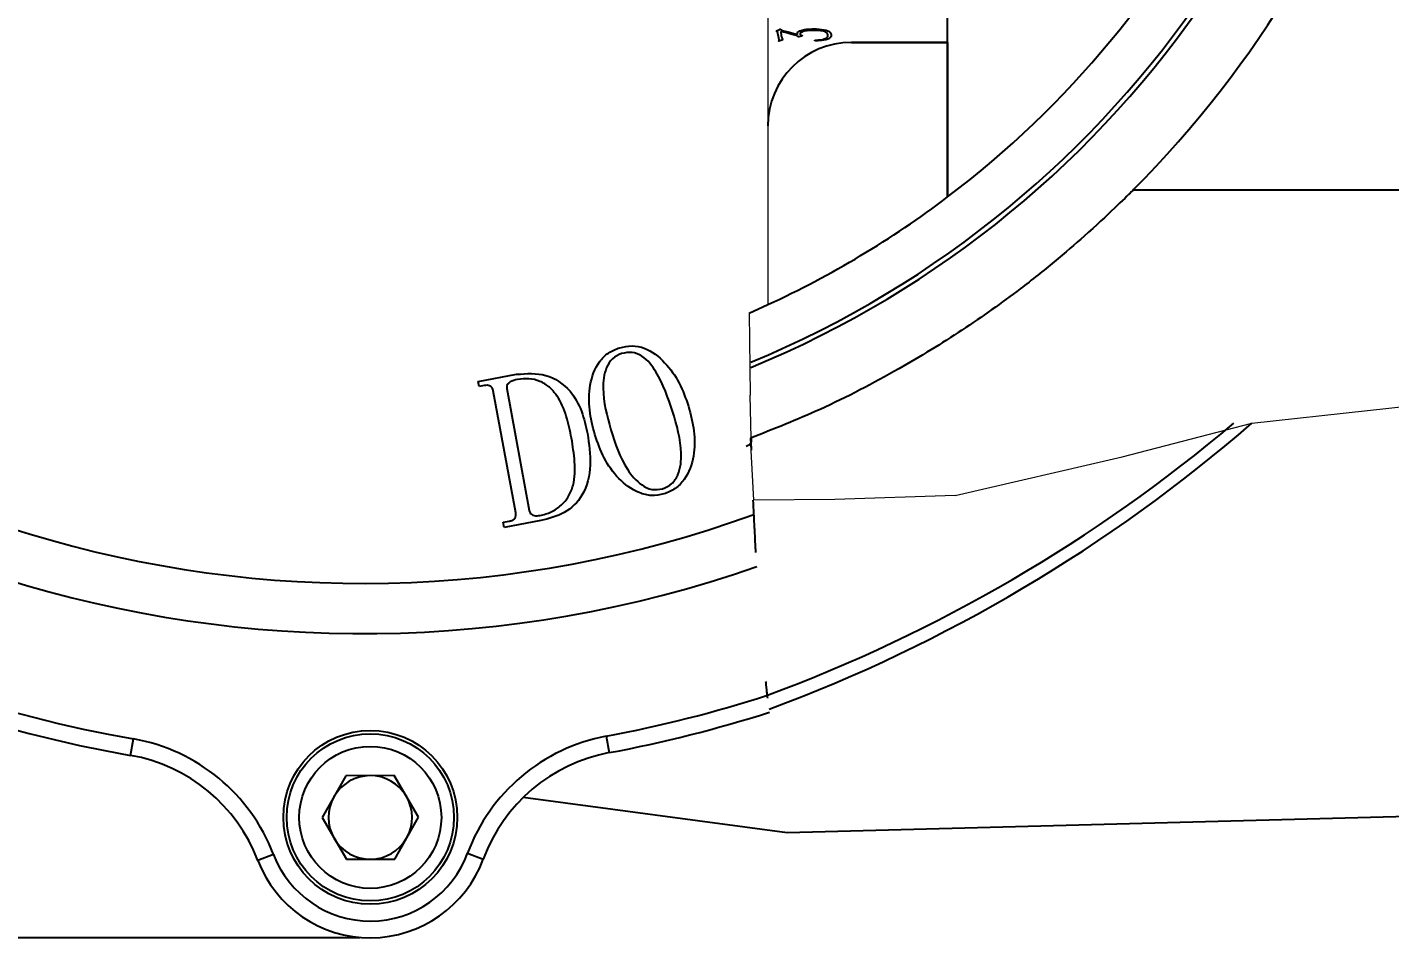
# Model space of a CAD drawing. Header units: millimetres. Extents: x 5231 to 7653, y 7068 to 7959.
# Drawn here: x 7315.3 to 7396.8, y 7534.4 to 7588.9 of the extents above; entities that cross this region are included whole.
import ezdxf

# ---------------------------------------------------------------- set-up
doc = ezdxf.new("R2010")
doc.units = ezdxf.units.MM
doc.layers.add('AM_5', color=3, linetype='Continuous', lineweight=25)
doc.layers.add('标注', color=3, linetype='Continuous', lineweight=13)
doc.styles.add('标注', font='txt.shx', dxfattribs={"height": 5})
doc.dimstyles.new('3.5-0.5$0', dxfattribs={"dimtxt": 5, "dimasz": 3.5, "dimexe": 3, "dimexo": 0.625, "dimtad": 1, "dimdsep": 46, "dimtxsty": '标注', "dimcen": 3.5, "dimaunit": 1, "dimadec": 0, "dimazin": 2, "dimtfac": 1, "dimtmove": 0, "dimatfit": 3, "dimfxl": 0, "dimarcsym": 0})

# ---------------------------------------------------------------- blocks, each defined once
blk = doc.blocks.new('*D6')
at = {"layer": 'AM_5', "color": 0, "lineweight": -2, "transparency": 16777216}
for p, q in [((7263.67, 7915.654), (7141.145, 7915.654)), ((7144.145, 7537.894), (7144.145, 7912.154)), ((7335.159, 7534.394), (7141.145, 7534.394))]:
    blk.add_line(p, q, dxfattribs=at)
at = {"layer": 'AM_5', "color": 0, "transparency": 16777216}
for points in [[(7143.562, 7912.154), (7144.729, 7912.154), (7144.145, 7915.654)], [(7143.562, 7537.894), (7144.729, 7537.894), (7144.145, 7534.394)]]:
    blk.add_solid(points, dxfattribs=at)
at = {"layer": 'Defpoints', "color": 0, "transparency": 16777216}
for p in [(7144.145, 7915.654), (7264.295, 7915.654), (7335.784, 7534.394)]:
    blk.add_point(p, dxfattribs=at)
at = {"layer": 'AM_5', "color": 0, "transparency": 16777216, "insert": (7141.02, 7725.024), "char_height": 5, "attachment_point": 5, "rotation": 90, "style": '标注'}
blk.add_mtext('385', dxfattribs=at)

msp = doc.modelspace()

# ---------------------------------------------------------------- linework, layer by layer
at = {"color": 7, "linetype": 'Continuous', "lineweight": 25}
for p, q in [((7370.311, 7587.956), (7370.311, 7589.956)), ((7360.101, 7588.612), (7360.06, 7588.636)), ((7360.146, 7588.582), (7360.101, 7588.612)), ((7360.136, 7588.672), (7360.257, 7588.729)), ((7360.221, 7588.203), (7360.146, 7588.582)), ((7360.227, 7588.107), (7360.221, 7588.203)), ((7360.453, 7588.116), (7360.267, 7588.041)), ((7360.755, 7588.501), (7360.327, 7588.597)), ((7360.362, 7588.708), (7360.408, 7588.675)), ((7360.362, 7588.335), (7360.388, 7588.246)), ((7360.433, 7588.147), (7360.453, 7588.116)), ((7361.047, 7588.513), (7361.334, 7588.423)), ((7361.349, 7588.305), (7361.325, 7588.344)), ((7361.365, 7588.282), (7361.349, 7588.305)), ((7361.571, 7588.335), (7361.415, 7588.288)), ((7361.486, 7588.449), (7361.495, 7588.402)), ((7361.495, 7588.402), (7361.561, 7588.381)), ((7362.366, 7588.05), (7362.366, 7588.083)), ((7362.563, 7588.053), (7362.366, 7588.05)), ((7370.311, 7587.956), (7364.561, 7587.956)), ((7364.561, 7587.956), (7370.311, 7587.956)), ((7370.311, 7587.956), (7370.311, 7578.707)), ((7370.311, 7578.707), (7370.311, 7587.956)), ((7381.412, 7579.134), (7426.467, 7579.134)), ((7342.24, 7567.674), (7344.535, 7568.098)), ((7342.295, 7567.368), (7342.24, 7567.674)), ((7342.601, 7567.426), (7342.295, 7567.368)), ((7344.479, 7559.808), (7343.137, 7567.102)), ((7343.953, 7567.253), (7345.295, 7559.959)), ((7358.564, 7564.279), (7358.57, 7564.069)), ((7358.585, 7563.566), (7358.57, 7564.069)), ((7343.738, 7559.251), (7344.094, 7559.317)), ((7343.794, 7558.945), (7343.738, 7559.251)), ((7345.986, 7559.349), (7343.794, 7558.945)), ((7349.891, 7546.449), (7350.075, 7545.466)), ((7321.45, 7545.303), (7321.624, 7546.288)), ((7334.327, 7544.086), (7332.898, 7541.578)), ((7337.214, 7544.102), (7334.327, 7544.086)), ((7338.671, 7541.611), (7337.214, 7544.102)), ((7435.311, 7542.622), (7360.711, 7540.661)), ((7332.898, 7541.578), (7334.355, 7539.086)), ((7337.242, 7539.102), (7338.671, 7541.611)), ((7329.993, 7539.381), (7329.059, 7539.024)), ((7334.355, 7539.086), (7337.242, 7539.102)), ((7341.601, 7539.447), (7342.539, 7539.101))]:
    msp.add_line(p, q, dxfattribs=at)
for p, q in [((7358.446, 7571.749), (7359.822, 7572.39)), ((7360.711, 7540.661), (7344.935, 7542.794))]:
    msp.add_line(p, q)
for radius in [5.2, 5, 4.25]:
    msp.add_circle((7335.784, 7541.594), radius, dxfattribs=at)
for centre, radius, start, end in [((7335.313, 7624.093), 71.5, 68.96438, 289.26974), ((7335.313, 7624.093), 68.5, 68.59564, 289.98816), ((7335.313, 7624.093), 68.5, 68.59564, 289.98816), ((7335.311, 7624.956), 61.039, 292.37228, 67.0074), ((7335.311, 7624.956), 60.75, 292.48384, 66.95752), ((7335.311, 7624.956), 58, 307.11726, 52.88274), ((7335.313, 7624.093), 80, 190.63328, 260.02108), ((7335.313, 7624.093), 79, 190.63328, 260.02108), ((7335.311, 7624.956), 65, 315.1733, 342.86938), ((7364.561, 7582.956), 5, 90, 180), ((7364.561, 7582.956), 5, 90, 180), ((7335.311, 7624.956), 58, 294.71491, 307.11726), ((7335.311, 7624.956), 58, 294.71491, 307.11726), ((7326.723, 7637.184), 94.186, 290.38596, 310.13065), ((7326.822, 7636.351), 94.186, 290.38596, 310.91064), ((7335.313, 7624.093), 79, 280.63328, 287.85238), ((7335.313, 7624.093), 80, 280.63328, 287.71064), ((7351.92, 7535.638), 11, 100.63328, 159.74048), ((7319.718, 7535.454), 11, 20.91388, 80.02108), ((7319.718, 7535.454), 10, 20.91388, 80.02108), ((7351.92, 7535.638), 10, 100.63328, 159.74048), ((7335.784, 7541.594), 2.5, 90.32718, 150.32718), ((7335.784, 7541.594), 2.5, 30.32718, 90.32718), ((7335.784, 7541.594), 2.5, 150.32718, 210.32718), ((7335.784, 7541.594), 2.5, 330.32718, 30.32718), ((7335.784, 7541.594), 2.5, 210.32718, 270.32718), ((7335.784, 7541.594), 2.5, 270.32718, 330.32718), ((7335.784, 7541.594), 7.2, 200.91388, 339.74048), ((7335.784, 7541.594), 6.2, 200.91388, 339.74048)]:
    msp.add_arc(centre, radius, start, end, dxfattribs=at)
for points, knots in [([(7360.06, 7588.636), (7360.074, 7588.643), (7360.1, 7588.655), (7360.125, 7588.667), (7360.136, 7588.672)], [0, 0, 0, 0, 0.559988, 1, 1, 1, 1]), ([(7360.267, 7588.041), (7360.256, 7588.037), (7360.24, 7588.031), (7360.222, 7588.026), (7360.214, 7588.026), (7360.211, 7588.027), (7360.209, 7588.028), (7360.208, 7588.029), (7360.207, 7588.032), (7360.208, 7588.037), (7360.211, 7588.043), (7360.218, 7588.048), (7360.225, 7588.056), (7360.233, 7588.076), (7360.229, 7588.093), (7360.227, 7588.107)], [0, 0, 0, 0, 0.24891, 0.341475, 0.390067, 0.401717, 0.412853, 0.42406, 0.435833, 0.473205, 0.508398, 0.57925, 0.650554, 0.721459, 1, 1, 1, 1]), ([(7360.257, 7588.729), (7360.267, 7588.734), (7360.287, 7588.744), (7360.328, 7588.739), (7360.349, 7588.72), (7360.362, 7588.708)], [0, 0, 0, 0, 0.282123, 0.555808, 1, 1, 1, 1]), ([(7360.327, 7588.597), (7360.334, 7588.548), (7360.345, 7588.461), (7360.357, 7588.374), (7360.362, 7588.335)], [0, 0, 0, 0, 0.560026, 1, 1, 1, 1]), ([(7360.388, 7588.246), (7360.396, 7588.227), (7360.41, 7588.194), (7360.426, 7588.161), (7360.433, 7588.147)], [0, 0, 0, 0, 0.559903, 1, 1, 1, 1]), ([(7360.408, 7588.675), (7360.528, 7588.647), (7360.742, 7588.596), (7360.954, 7588.538), (7361.047, 7588.513)], [0, 0, 0, 0, 0.560037, 1, 1, 1, 1]), ([(7361.325, 7588.344), (7361.219, 7588.375), (7361.03, 7588.431), (7360.839, 7588.479), (7360.755, 7588.501)], [0, 0, 0, 0, 0.560016, 1, 1, 1, 1]), ([(7361.334, 7588.423), (7361.329, 7588.447), (7361.318, 7588.495), (7361.371, 7588.583), (7361.522, 7588.666), (7361.849, 7588.752), (7362.138, 7588.76), (7362.331, 7588.765)], [0, 0, 0, 0, 0.062508, 0.124595, 0.249124, 0.499386, 1, 1, 1, 1]), ([(7361.415, 7588.288), (7361.406, 7588.284), (7361.389, 7588.278), (7361.372, 7588.281), (7361.365, 7588.282)], [0, 0, 0, 0, 0.56001, 1, 1, 1, 1]), ([(7362.059, 7588.672), (7361.951, 7588.661), (7361.789, 7588.643), (7361.606, 7588.582), (7361.526, 7588.531), (7361.485, 7588.491), (7361.485, 7588.463), (7361.486, 7588.449)], [0, 0, 0, 0, 0.500738, 0.750834, 0.87593, 0.938716, 1, 1, 1, 1]), ([(7361.561, 7588.381), (7361.577, 7588.375), (7361.596, 7588.369), (7361.615, 7588.361), (7361.619, 7588.36), (7361.62, 7588.359), (7361.621, 7588.358), (7361.621, 7588.357), (7361.621, 7588.355), (7361.62, 7588.352), (7361.615, 7588.35), (7361.608, 7588.348), (7361.593, 7588.342), (7361.58, 7588.338), (7361.571, 7588.335)], [0, 0, 0, 0, 0.417116, 0.479701, 0.510009, 0.520262, 0.529168, 0.536371, 0.544288, 0.562799, 0.615732, 0.668891, 0.751167, 1, 1, 1, 1]), ([(7363.157, 7588.399), (7363.152, 7588.424), (7363.142, 7588.474), (7363.073, 7588.551), (7362.912, 7588.628), (7362.562, 7588.682), (7362.26, 7588.676), (7362.059, 7588.672)], [0, 0, 0, 0, 0.062335, 0.124763, 0.249368, 0.499589, 1, 1, 1, 1]), ([(7362.331, 7588.765), (7362.524, 7588.756), (7362.813, 7588.743), (7363.139, 7588.654), (7363.286, 7588.562), (7363.336, 7588.477), (7363.34, 7588.429), (7363.343, 7588.405)], [0, 0, 0, 0, 0.500511, 0.750412, 0.875188, 0.937433, 1, 1, 1, 1]), ([(7362.366, 7588.083), (7362.52, 7588.093), (7362.75, 7588.108), (7363.013, 7588.184), (7363.121, 7588.269), (7363.156, 7588.34), (7363.157, 7588.379), (7363.157, 7588.399)], [0, 0, 0, 0, 0.50076, 0.750353, 0.874855, 0.937525, 1, 1, 1, 1]), ([(7363.343, 7588.405), (7363.341, 7588.364), (7363.338, 7588.284), (7363.216, 7588.17), (7362.957, 7588.073), (7362.72, 7588.061), (7362.563, 7588.053)], [0, 0, 0, 0, 0.124317, 0.248458, 0.498791, 1, 1, 1, 1]), ([(7381.469, 7579.192), (7381.452, 7579.174), (7381.414, 7579.134), (7380.347, 7578.073), (7378.712, 7576.546), (7376.729, 7574.842), (7374.315, 7572.92), (7371.21, 7570.713), (7367.195, 7568.248), (7362.958, 7566.037), (7359.913, 7564.828), (7358.515, 7564.273)], [0, 0, 0, 0, 0.078431, 0.177774, 0.28587, 0.370366, 0.455003, 0.585096, 0.71547, 0.869315, 1, 1, 1, 1]), ([(7349.216, 7564.495), (7349.09, 7564.981), (7348.84, 7565.952), (7348.861, 7567.466), (7349.283, 7568.683), (7349.997, 7569.416), (7350.466, 7569.601), (7350.7, 7569.693)], [0, 0, 0, 0, 0.250685, 0.500855, 0.749888, 0.874908, 1, 1, 1, 1]), ([(7350.806, 7569.343), (7350.612, 7569.255), (7350.222, 7569.077), (7349.778, 7568.322), (7349.609, 7566.829), (7349.943, 7565.602), (7350.166, 7564.784)], [0, 0, 0, 0, 0.124551, 0.2494, 0.499039, 1, 1, 1, 1]), ([(7350.7, 7569.693), (7350.946, 7569.746), (7351.437, 7569.853), (7352.438, 7569.64), (7353.441, 7568.835), (7354.314, 7567.606), (7354.649, 7566.662), (7354.816, 7566.189)], [0, 0, 0, 0, 0.1251005, 0.2500739, 0.4990532, 0.7493689, 1, 1, 1, 1]), ([(7353.866, 7565.901), (7353.588, 7566.702), (7353.173, 7567.902), (7352.257, 7569.126), (7351.439, 7569.469), (7351.018, 7569.385), (7350.806, 7569.343)], [0, 0, 0, 0, 0.501108, 0.750492, 0.87515, 1, 1, 1, 1]), ([(7344.591, 7567.792), (7344.437, 7567.759), (7344.206, 7567.71), (7343.988, 7567.523), (7343.939, 7567.37), (7343.948, 7567.292), (7343.953, 7567.253)], [0, 0, 0, 0, 0.500202, 0.749344, 0.874458, 1, 1, 1, 1]), ([(7344.535, 7568.098), (7345.128, 7568.143), (7346.312, 7568.233), (7347.757, 7567.249), (7348.469, 7565.903), (7348.671, 7565.004), (7348.772, 7564.554)], [0, 0, 0, 0, 0.279526, 0.557848, 0.778605, 1, 1, 1, 1]), ([(7347.82, 7564.273), (7347.728, 7564.714), (7347.542, 7565.595), (7347.111, 7566.656), (7346.518, 7567.347), (7345.936, 7567.707), (7345.265, 7567.872), (7344.816, 7567.819), (7344.591, 7567.792)], [0, 0, 0, 0, 0.25048, 0.50032, 0.625262, 0.750139, 0.874983, 1, 1, 1, 1]), ([(7343.137, 7567.102), (7343.121, 7567.168), (7343.089, 7567.299), (7342.889, 7567.469), (7342.711, 7567.442), (7342.601, 7567.426)], [0, 0, 0, 0, 0.281549, 0.559393, 1, 1, 1, 1]), ([(7354.816, 7566.189), (7354.944, 7565.701), (7355.2, 7564.725), (7355.196, 7563.196), (7354.758, 7561.978), (7354.055, 7561.225), (7353.583, 7561.037), (7353.347, 7560.943)], [0, 0, 0, 0, 0.25069, 0.500852, 0.749964, 0.874983, 1, 1, 1, 1]), ([(7353.255, 7561.243), (7353.455, 7561.332), (7353.856, 7561.509), (7354.329, 7562.273), (7354.47, 7563.816), (7354.108, 7565.066), (7353.866, 7565.901)], [0, 0, 0, 0, 0.1246027, 0.2494382, 0.4986421, 1, 1, 1, 1]), ([(7348.772, 7564.554), (7348.863, 7563.93), (7349.042, 7562.688), (7348.661, 7560.896), (7347.434, 7559.719), (7346.469, 7559.472), (7345.986, 7559.349)], [0, 0, 0, 0, 0.281305, 0.560316, 0.779556, 1, 1, 1, 1]), ([(7353.347, 7560.943), (7353.099, 7560.893), (7352.603, 7560.794), (7351.612, 7561.06), (7350.581, 7561.82), (7349.71, 7563.071), (7349.381, 7564.02), (7349.216, 7564.495)], [0, 0, 0, 0, 0.124921, 0.249921, 0.499299, 0.749399, 1, 1, 1, 1]), ([(7350.166, 7564.784), (7350.432, 7563.96), (7350.832, 7562.725), (7351.818, 7561.562), (7352.608, 7561.149), (7353.04, 7561.212), (7353.255, 7561.243)], [0, 0, 0, 0, 0.501052, 0.750664, 0.87564, 1, 1, 1, 1]), ([(7345.93, 7559.655), (7346.16, 7559.713), (7346.62, 7559.829), (7347.21, 7560.242), (7347.675, 7560.786), (7348.025, 7561.677), (7348.041, 7562.878), (7347.894, 7563.808), (7347.82, 7564.273)], [0, 0, 0, 0, 0.125008, 0.249927, 0.37493, 0.499692, 0.749497, 1, 1, 1, 1]), ([(7358.57, 7564.069), (7358.554, 7564.03), (7358.522, 7563.953), (7358.413, 7563.847), (7358.315, 7563.804), (7358.255, 7563.777)], [0, 0, 0, 0, 0.279815, 0.560092, 1, 1, 1, 1]), ([(7358.55, 7564.328), (7358.553, 7564.319), (7358.558, 7564.303), (7358.562, 7564.286), (7358.564, 7564.279)], [0, 0, 0, 0, 0.56011, 1, 1, 1, 1]), ([(7358.844, 7557.44), (7358.842, 7557.473), (7358.838, 7557.538), (7358.811, 7558.043), (7358.772, 7558.792), (7358.73, 7559.678), (7358.703, 7560.296), (7358.691, 7560.57)], [0, 0, 0, 0, 0.203711, 0.40731, 0.614131, 0.828662, 1, 1, 1, 1]), ([(7344.094, 7559.317), (7344.16, 7559.331), (7344.291, 7559.358), (7344.456, 7559.474), (7344.498, 7559.651), (7344.485, 7559.756), (7344.479, 7559.808)], [0, 0, 0, 0, 0.281345, 0.559418, 0.779338, 1, 1, 1, 1]), ([(7345.295, 7559.959), (7345.307, 7559.911), (7345.332, 7559.814), (7345.442, 7559.704), (7345.644, 7559.62), (7345.812, 7559.64), (7345.93, 7559.655)], [0, 0, 0, 0, 0.187136, 0.373579, 0.560654, 1, 1, 1, 1]), ([(7359.552, 7548.717), (7359.55, 7548.728), (7359.548, 7548.75), (7359.529, 7548.92), (7359.503, 7549.17), (7359.472, 7549.457), (7359.452, 7549.651), (7359.444, 7549.733)], [0, 0, 0, 0, 0.209271, 0.418481, 0.62946, 0.844414, 1, 1, 1, 1])]:
    msp.add_open_spline(points, degree=3, knots=knots, dxfattribs=at)
at = {"layer": '标注'}
for p, q in [((7359.561, 7677.644), (7359.561, 7572.269)), ((7358.446, 7571.749), (7358.505, 7566.849)), ((7358.564, 7564.279), (7358.505, 7566.849))]:
    msp.add_line(p, q, dxfattribs=at)
for points in [[(7370.764, 7560.842), (7380.751, 7563.155), (7388.502, 7565.171), (7402.348, 7566.694), (7409.93, 7569.975), (7418.469, 7572.967), (7434.619, 7578.281), (7439.299, 7583.909)], [(7370.764, 7560.842), (7363.56, 7560.603), (7358.728, 7560.57), (7358.515, 7564.273)]]:
    msp.add_lwpolyline(points, dxfattribs=at)

# ---------------------------------------------------------------- dimensions: what is measured, and where the dimension line sits
at = {"layer": 'AM_5'}
dim = msp.add_linear_dim(base=(7144.145, 7915.654), p1=(7335.784, 7534.394), p2=(7264.295, 7915.654), angle=90, text='385', dimstyle='3.5-0.5$0', override={"dimpost": '', "dimarcsym": 1}, dxfattribs=at)
dim.commit()
dim.dimension.update_dxf_attribs({"geometry": '*D6', "text_midpoint": (7141.02, 7725.024)})

doc.saveas('drawing.dxf')
